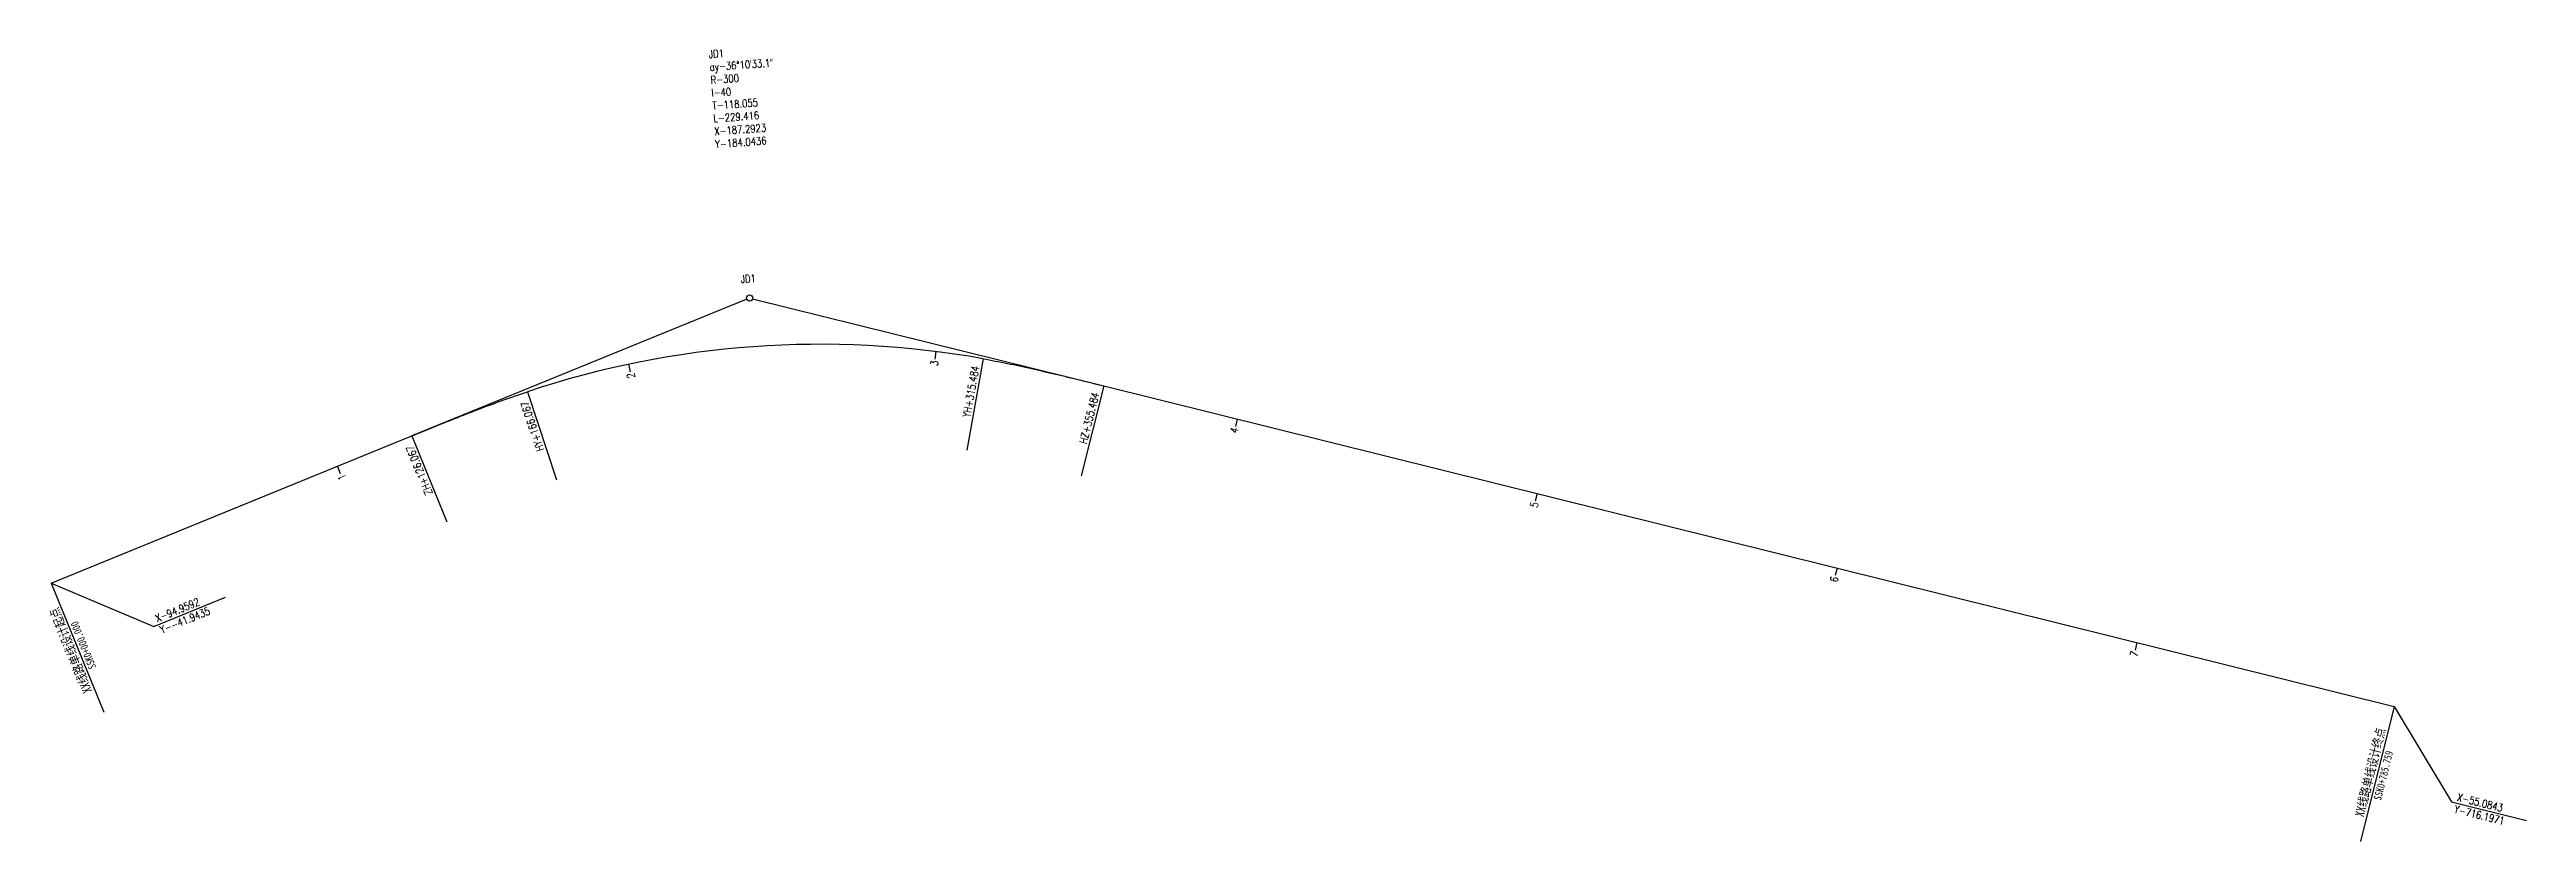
# Model space of a CAD drawing. Header units: millimetres. Extents: x -43 to 759, y 11 to 268.
import ezdxf
from ezdxf.enums import TextEntityAlignment as Align

# ---------------------------------------------------------------- set-up
doc = ezdxf.new("R2010")
doc.units = ezdxf.units.MM
for name, color, linetype in [('KbhRt主线_右线', 2, 'Continuous'), ('KbhRt主线_右线qxcs', 2, 'Continuous'), ('KbhRt主线_右线re', 2, 'Continuous'), ('KbhRt主线_右线rs', 2, 'Continuous'), ('KbhRt主线_右线txd', 2, 'Continuous'), ('KbhRt主线_右线xl', 3, 'Continuous'), ('Kbh主线_右线Bmb', 10, 'Continuous')]:
    doc.layers.add(name, color=color, linetype=linetype)
doc.styles.add('RhHeiti', font='simhei.ttf', dxfattribs={"width": 0.7, "height": 3})
doc.styles.add('RHSTDHZ', font='txt.shx', dxfattribs={"width": 0.8, "height": 3, "bigfont": 'gbcbig.shx'})

msp = doc.modelspace()

# ---------------------------------------------------------------- linework, layer by layer
at = {"layer": 'KbhRt主线_右线'}
for p, q in [((183.12, 186.91), (74.76, 142.64)), ((185.01, 187.05), (298.62, 158.83))]:
    msp.add_line(p, q, dxfattribs=at)
msp.add_circle((184.04, 187.29), 1, dxfattribs=at)
at = {"layer": 'KbhRt主线_右线re'}
for p, q in [((716.2, 55.08), (705.35, 11.41)), ((716.2, 55.08), (734.76, 24.24)), ((734.76, 24.24), (759.03, 18.21))]:
    msp.add_line(p, q, dxfattribs=at)
at = {"layer": 'KbhRt主线_右线rs'}
for p, q in [((-41.94, 94.96), (-24.92, 53.3)), ((-41.94, 94.96), (-8.75, 81.02)), ((-8.75, 81.02), (14.39, 90.48))]:
    msp.add_line(p, q, dxfattribs=at)
at = {"layer": 'KbhRt主线_右线txd', "color": 4}
for p, q in [((259.6, 167.61), (254.32, 138.07)), ((112.11, 156.94), (121.58, 128.48)), ((298.62, 158.83), (291.38, 129.71)), ((74.76, 142.64), (86.11, 114.87))]:
    msp.add_line(p, q, dxfattribs=at)
at = {"layer": 'KbhRt主线_右线xl'}
for p, q in [((298.62, 158.83), (716.2, 55.08)), ((-41.94, 94.96), (74.76, 142.64))]:
    msp.add_line(p, q, dxfattribs=at)
msp.add_lwpolyline([(259.6, 167.61, 0.125161), (112.11, 156.94)], format="xyb", dxfattribs=at)
for points in [[(259.6, 167.61), (260.58, 167.43), (261.57, 167.25), (262.55, 167.06), (263.53, 166.88), (264.51, 166.69), (265.49, 166.49), (266.48, 166.3), (267.46, 166.1), (268.44, 165.9), (269.41, 165.7), (270.39, 165.49), (271.37, 165.28), (272.35, 165.07), (273.33, 164.86), (274.3, 164.64), (275.28, 164.43), (276.25, 164.21), (277.23, 163.99), (278.2, 163.77), (279.18, 163.54), (280.15, 163.32), (281.13, 163.09), (282.1, 162.86), (283.07, 162.63), (284.05, 162.4), (285.02, 162.17), (285.99, 161.93), (286.96, 161.7), (287.94, 161.46), (288.91, 161.23), (289.88, 160.99), (290.85, 160.75), (291.82, 160.51), (292.79, 160.27), (293.76, 160.03), (294.73, 159.79), (295.7, 159.55), (296.67, 159.31), (297.65, 159.07), (298.62, 158.83)], [(74.76, 142.64), (75.68, 143.02), (76.61, 143.4), (77.54, 143.78), (78.46, 144.15), (79.39, 144.53), (80.31, 144.91), (81.24, 145.28), (82.17, 145.66), (83.09, 146.04), (84.02, 146.41), (84.95, 146.78), (85.88, 147.16), (86.8, 147.53), (87.73, 147.9), (88.66, 148.27), (89.59, 148.64), (90.52, 149.01), (91.45, 149.37), (92.38, 149.74), (93.31, 150.1), (94.25, 150.46), (95.18, 150.82), (96.11, 151.18), (97.05, 151.54), (97.98, 151.9), (98.92, 152.25), (99.85, 152.6), (100.79, 152.95), (101.73, 153.29), (102.67, 153.64), (103.61, 153.98), (104.55, 154.32), (105.49, 154.66), (106.43, 154.99), (107.38, 155.32), (108.32, 155.65), (109.27, 155.98), (110.21, 156.3), (111.16, 156.62), (112.11, 156.94)]]:
    msp.add_lwpolyline(points, dxfattribs=at)
at = {"layer": 'Kbh主线_右线Bmb', "color": 10}
for p, q in [((244.29, 169.94), (243.98, 167.45)), ((144.84, 165.81), (145.36, 163.37)), ((341.82, 148.09), (341.22, 145.67)), ((50.63, 132.78), (51.57, 130.47)), ((438.87, 123.98), (438.27, 121.56)), ((535.92, 99.87), (535.32, 97.45)), ((632.97, 75.76), (632.37, 73.34))]:
    msp.add_line(p, q, dxfattribs=at)

# ---------------------------------------------------------------- texts
at = {"layer": 'KbhRt主线_右线', "color": 6, "style": 'RHSTDHZ', "width": 0.8}
msp.add_text('JD1', height=2.5, rotation=4.13586, dxfattribs=at).set_placement((183.68, 192.28), align=Align.CENTER)
at = {"layer": 'KbhRt主线_右线qxcs', "insert": (170.73, 267.37), "char_height": 2.5, "attachment_point": 1, "rotation": 4.13586, "style": 'RHSTDHZ'}
msp.add_mtext('JD1\\Pay-36°10′33.1″\\PR-300\\Pl-40\\PT-118.055\\PL-229.416\\PX-187.2923\\PY-184.0436\\P', dxfattribs=at)
at = {"layer": 'KbhRt主线_右线re', "color": 10, "style": 'RhHeiti', "width": 0.8}
for s, height, p in [('XX线路单线设计终点', 3, (709.9, 33.47)), ('SSK0+785.759', 2.5, (713.93, 32.46))]:
    msp.add_text(s, height=height, rotation=76.04793, dxfattribs=at).set_placement(p, align=Align.CENTER)
at = {"layer": 'KbhRt主线_右线re', "color": 2, "style": 'RHSTDHZ', "width": 0.8}
for s, p in [('X-55.0843', (736.4, 24.61)), ('Y-716.1971', (735.44, 20.73))]:
    msp.add_text(s, height=2.5, rotation=346.04793, dxfattribs=at).set_placement(p)
at = {"layer": 'KbhRt主线_右线rs', "color": 2, "style": 'RHSTDHZ', "width": 0.8}
for s, p in [('X-94.9592', (-7.65, 82.28)), ('Y--41.9435', (-6.13, 78.58))]:
    msp.add_text(s, height=2.5, rotation=22.22379, dxfattribs=at).set_placement(p)
at = {"layer": 'KbhRt主线_右线rs', "color": 10, "style": 'RhHeiti', "width": 0.8}
for s, height, p in [('XX线路单线设计起点', 3, (-34.27, 73.79)), ('SSK0+000.000', 2.5, (-30.42, 75.36))]:
    msp.add_text(s, height=height, rotation=112.22379, dxfattribs=at).set_placement(p, align=Align.CENTER)
at = {"layer": 'KbhRt主线_右线txd', "color": 4, "style": 'RHSTDHZ', "width": 0.8}
for s, rotation, p in [('YH+315.484', 79.86765, (258.38, 165.03)), ('HY+166.067', 108.40407, (112.26, 154.09)), ('HZ+355.484', 76.04793, (297.22, 156.34)), ('ZH+126.067', 112.22379, (75.1, 139.81))]:
    msp.add_text(s, height=2.5, rotation=rotation, dxfattribs=at).set_placement(p, align=Align.RIGHT)
at = {"layer": 'Kbh主线_右线Bmb', "color": 10, "style": 'RHSTDHZ', "width": 0.8}
for s, rotation, p in [('2', 101.9234, (146.66, 163.23)), ('3', 82.82481, (245.17, 166.9)), ('4', 76.04793, (342.33, 144.98)), ('1', 112.22379, (52.88, 130.57)), ('5', 76.04793, (439.38, 120.87)), ('6', 76.04793, (536.43, 96.76)), ('7', 76.04793, (633.48, 72.65))]:
    msp.add_text(s, height=2.5, rotation=rotation, dxfattribs=at).set_placement(p, align=Align.RIGHT)

doc.saveas('drawing.dxf')
